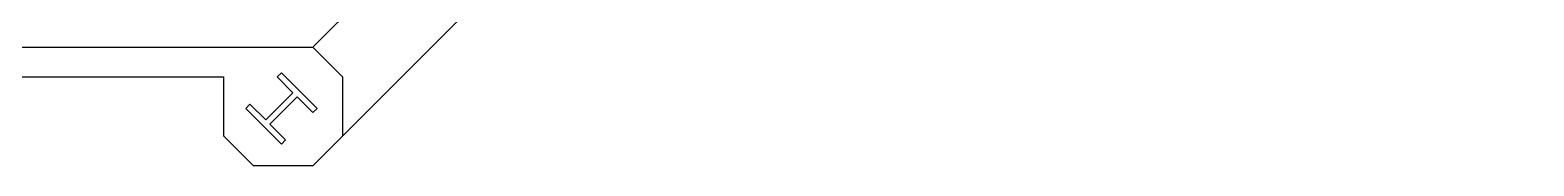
# Model space of a CAD drawing. Header units: millimetres. Extents: x 43 to 3711, y 1330 to 4598.
# Drawn here: x 996 to 1503, y 3091 to 3137 of the extents above; entities that cross this region are included whole.
import ezdxf

# ---------------------------------------------------------------- set-up
doc = ezdxf.new("R2010")
doc.units = ezdxf.units.MM
doc.layers.add('E-B-SHEL', color=2, linetype='Continuous')
doc.layers.add('E-S-COLM', color=8, linetype='Continuous')

# ---------------------------------------------------------------- blocks, each defined once
blk = doc.blocks.new('A$C2AA66EEE')
at = {"layer": 'E-B-SHEL'}
for p, q in [((1121, 1613), (1121, 1493)), ((1111, 1603), (1111, 1523)), ((1081, 1513), (1091, 1523)), ((1091, 1523), (1111, 1523)), ((1081, 1493), (1081, 1513)), ((1493, 1081), (1081, 1493)), ((1121, 1493), (1111, 1483)), ((1493.02, 1121), (1121, 1493.02)), ((1111, 1483), (1091, 1483))]:
    blk.add_line(p, q, dxfattribs=at)
at = {"layer": 'E-S-COLM'}
blk.add_lwpolyline([(1089.78, 1502.2), (1088.37, 1503.61), (1100.39, 1515.63), (1101.8, 1514.22), (1096.5, 1508.91), (1105.69, 1499.72), (1111, 1505.02), (1112.41, 1503.61), (1100.39, 1491.59), (1098.98, 1493), (1104.28, 1498.31), (1095.09, 1507.5)], close=True, dxfattribs=at)

msp = doc.modelspace()

# ---------------------------------------------------------------- block references
at = {"rotation": 90}
msp.add_blockref('A$C2AA66EEE', (2584.251, 2009.724), dxfattribs=at)

doc.saveas('drawing.dxf')
